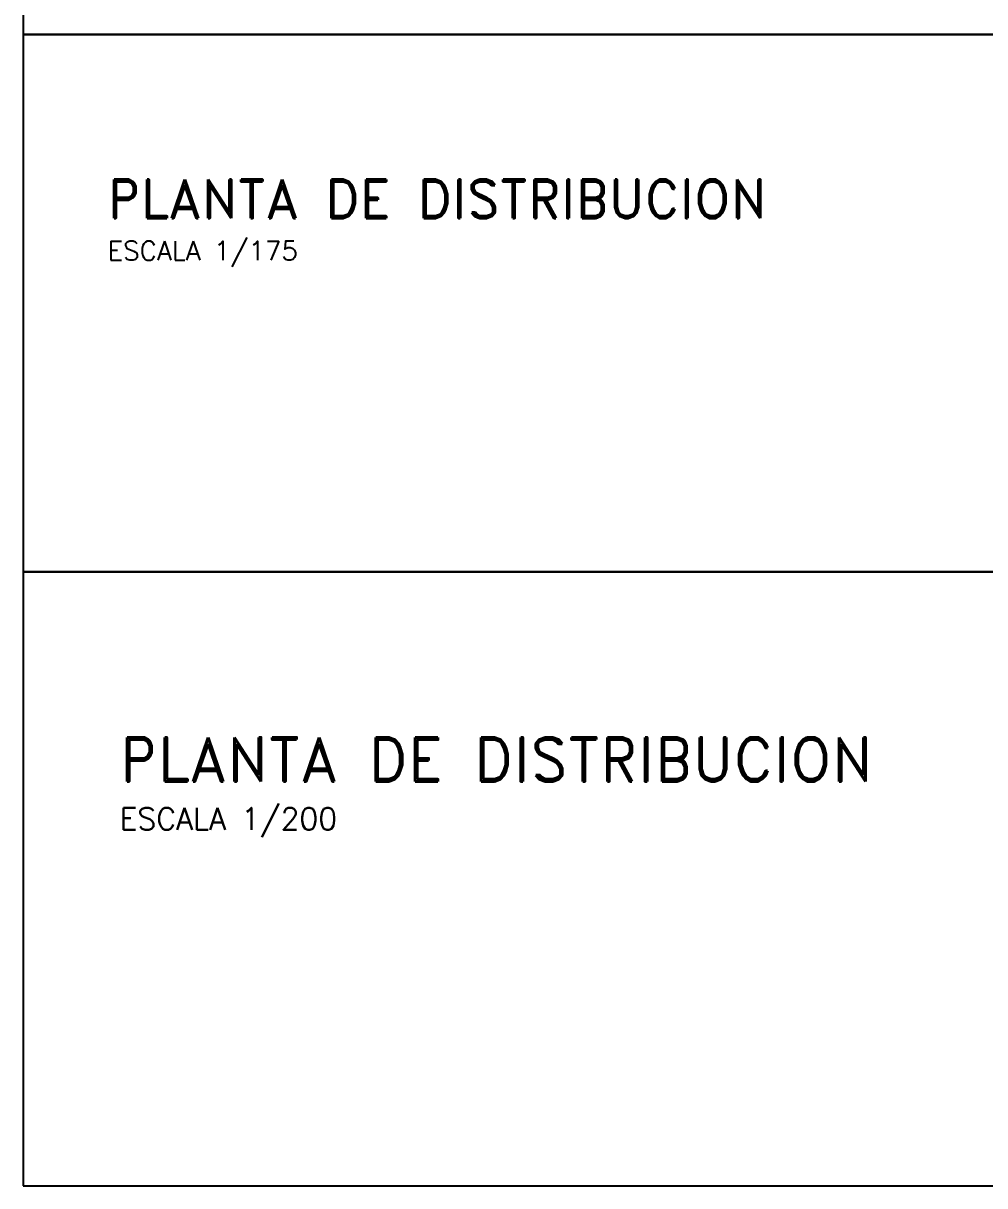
# Model space of a CAD drawing. Header units: millimetres. Extents: x 1436.7 to 1493.3, y 1221.9 to 1248.3.
# Drawn here: x 1445.19 to 1455.69, y 1221.88 to 1234.58 of the extents above; entities that cross this region are included whole.
import ezdxf

# ---------------------------------------------------------------- set-up
doc = ezdxf.new("R2010")
doc.units = ezdxf.units.MM
doc.layers.add('2', color=2, linetype='Continuous')
doc.layers.add('TEXTO_TITULO', color=3, linetype='Continuous')
doc.styles.add('ROMAND', font='romand.shx')

msp = doc.modelspace()

# ---------------------------------------------------------------- linework, layer by layer
at = {"layer": '2'}
for points in [[(1445.191, 1234.453), (1475.249, 1234.453), (1475.249, 1238.643), (1445.191, 1238.643)], [(1445.191, 1228.586), (1487.272, 1228.586), (1487.272, 1234.453), (1445.191, 1234.453)], [(1445.191, 1221.881), (1493.283, 1221.881), (1493.283, 1228.586), (1445.191, 1228.586)]]:
    msp.add_lwpolyline(points, close=True, dxfattribs=at)

# ---------------------------------------------------------------- texts
at = {"layer": 'TEXTO_TITULO', "attachment_point": 7, "line_spacing_factor": 0.96, "style": 'ROMAND'}
for s, insert, char_height in [('PLANTA DE DISTRIBUCION\\P{\\Fromans|c0;\\H0.5x;\\C2;ESCALA 1/175}', (1446.111, 1231.917), 0.42), ('PLANTA DE DISTRIBUCION\\P{\\Fromans|c0;\\H0.5x;\\C2;ESCALA 1/200}', (1446.243, 1225.688), 0.48)]:
    msp.add_mtext(s, dxfattribs=dict(at, insert=insert, char_height=char_height))

doc.saveas('drawing.dxf')
